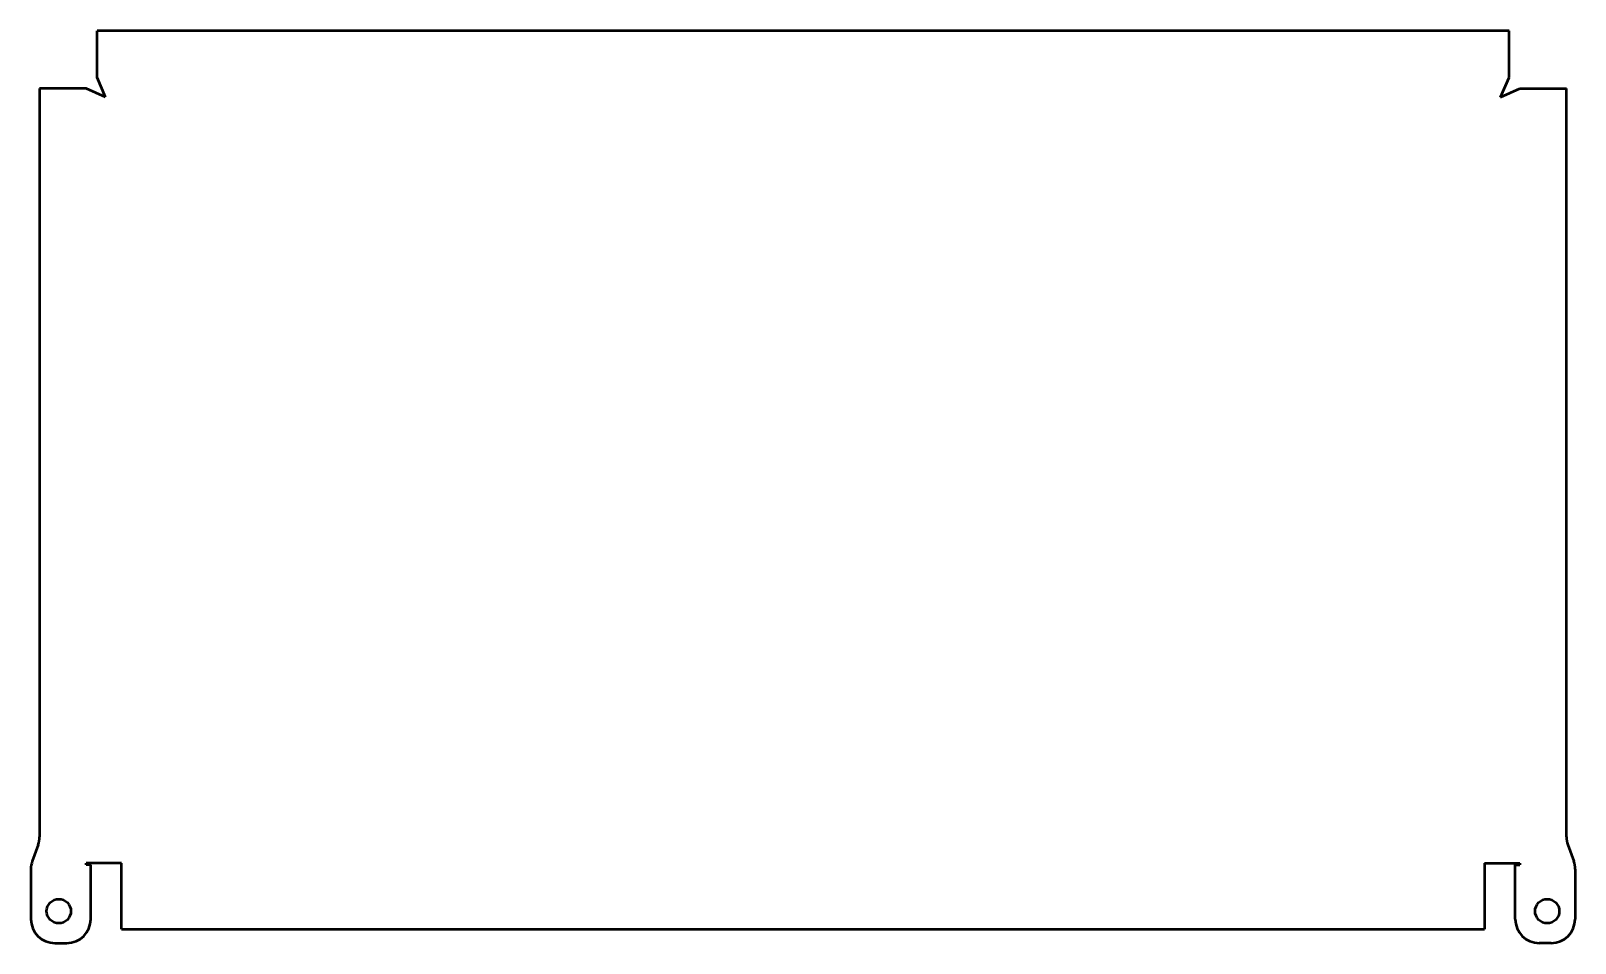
# Model space of a CAD drawing. Header units: inches. Extents: x -1 to 23.2, y -13.5 to 0.7.
import ezdxf

# ---------------------------------------------------------------- set-up
doc = ezdxf.new("R2010")
doc.units = ezdxf.units.IN
doc.header["$MEASUREMENT"] = 0
doc.layers.add('IV_INTERIOR_PROFILES', color=7, linetype='Continuous', lineweight=50)
doc.layers.add('IV_OUTER_PROFILE', color=7, linetype='Continuous', lineweight=50)

msp = doc.modelspace()

# ---------------------------------------------------------------- linework, layer by layer
at = {"layer": 'IV_INTERIOR_PROFILES'}
for centre in [(-0.599, -13.048), (22.717, -13.048)]:
    msp.add_circle(centre, 0.19, dxfattribs=at)
at = {"layer": 'IV_OUTER_PROFILE'}
for p, q in [((22.119, 0.73), (0, 0.73)), ((0, 0), (0, 0.73)), ((22.119, 0), (22.119, 0.73)), ((0.134, -0.305), (0, 0)), ((21.984, -0.305), (22.119, 0)), ((-0.901, -0.171), (-0.901, -11.885)), ((-0.171, -0.171), (-0.901, -0.171)), ((0.134, -0.305), (-0.171, -0.171)), ((21.984, -0.305), (22.29, -0.171)), ((22.29, -0.171), (23.02, -0.171)), ((23.02, -11.885), (23.02, -0.171)), ((-0.923, -12.012), (-1.014, -12.264)), ((23.042, -12.012), (23.132, -12.264)), ((-0.171, -12.325), (-0.171, -12.295)), ((0.384, -12.295), (-0.171, -12.295)), ((-0.099, -12.325), (-0.171, -12.325)), ((-0.099, -13.173), (-0.099, -12.325)), ((0.384, -13.331), (0.384, -12.295)), ((21.734, -12.295), (22.29, -12.295)), ((21.734, -12.295), (21.734, -13.331)), ((22.217, -13.173), (22.217, -12.325)), ((22.217, -12.325), (22.29, -12.325)), ((22.29, -12.295), (22.29, -12.325)), ((-1.036, -12.391), (-1.036, -13.173)), ((23.155, -12.391), (23.155, -13.173)), ((0.384, -13.331), (21.734, -13.331)), ((-0.661, -13.548), (-0.474, -13.548)), ((22.78, -13.548), (22.592, -13.548))]:
    msp.add_line(p, q, dxfattribs=at)
for centre, start, end in [((-1.276, -11.885), 340.2011, 0), ((23.395, -11.885), 180, 199.7989), ((-0.661, -12.391), 160.2011, 180), ((22.78, -12.391), 0, 19.7989), ((-0.661, -13.173), 180, 270), ((-0.474, -13.173), 270, 360), ((22.592, -13.173), 180, 270), ((22.78, -13.173), 270, 0)]:
    msp.add_arc(centre, 0.375, start, end, dxfattribs=at)

doc.saveas('drawing.dxf')
